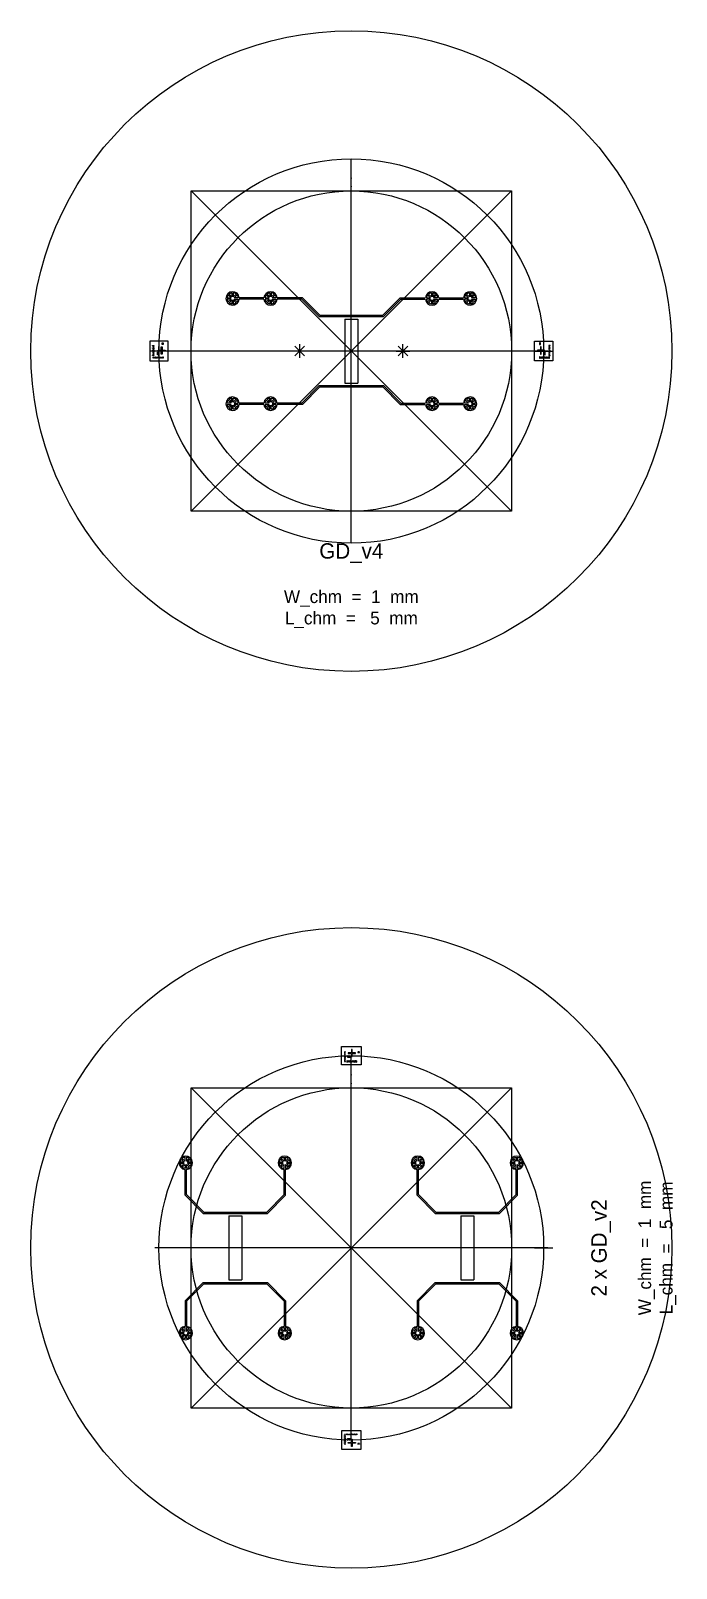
# Model space of a CAD drawing. Header units: millimetres. Extents: x 152971 to 413305, y 107628 to 297981.
# Drawn here: x 362967 to 413305, y 107628 to 227628 of the extents above; entities that cross this region are included whole.
import ezdxf

# ---------------------------------------------------------------- set-up
doc = ezdxf.new("R2010")
doc.units = ezdxf.units.MM
doc.layers.add('CLEAR', color=140, linetype='Continuous')
doc.layers.add('MASK', color=20, linetype='Continuous')
doc.styles.get("Standard").update_dxf_attribs({"font": 'Arial.ttf'})

msp = doc.modelspace()

# ---------------------------------------------------------------- linework, layer by layer
for p, q in [((387967, 187628), (387967, 217628)), ((375467, 215128), (400467, 190128)), ((400467, 215128), (375467, 190128)), ((372967, 203390), (372967, 201865)), ((384313, 202999), (383570, 202257)), ((384312, 202256), (383571, 203000)), ((383942, 202103), (383942, 203153)), ((391620, 202999), (392363, 202257)), ((391621, 202256), (392362, 203000)), ((391992, 202103), (391992, 203153)), ((402967, 203390), (402967, 201865)), ((373682, 202628), (372251, 202628)), ((403297, 202628), (372636, 202628)), ((403297, 202628), (372636, 202628)), ((384467, 202628), (383417, 202628)), ((384063, 202678), (383821, 202678)), ((384062, 202578), (383821, 202578)), ((383892, 202507), (383892, 202749)), ((383942, 202557), (383941, 202557)), ((383942, 202557), (383941, 202557)), ((383942, 202699), (383942, 202698)), ((383942, 202699), (383942, 202699)), ((383992, 202507), (383992, 202748)), ((384012, 202628), (384012, 202628)), ((384012, 202628), (384012, 202628)), ((391467, 202628), (392517, 202628)), ((391871, 202678), (392112, 202678)), ((391871, 202578), (392113, 202578)), ((391921, 202628), (391921, 202628)), ((391921, 202628), (391921, 202628)), ((391942, 202507), (391942, 202748)), ((391991, 202699), (391992, 202698)), ((391991, 202699), (391992, 202699)), ((391992, 202557), (391992, 202557)), ((391992, 202557), (391992, 202557)), ((392042, 202507), (392042, 202749)), ((402251, 202628), (403682, 202628)), ((387967, 117628), (387967, 147628)), ((375467, 145128), (400467, 120128)), ((400467, 145128), (375467, 120128)), ((402967, 133390), (402967, 131865)), ((403297, 132628), (372636, 132628)), ((403297, 132628), (372636, 132628)), ((402251, 132628), (403682, 132628))]:
    msp.add_line(p, q)
for points in [[(375467, 215128), (400467, 215128), (400467, 190128), (375467, 190128)], [(375467, 145128), (400467, 145128), (400467, 120128), (375467, 120128)]]:
    msp.add_lwpolyline(points, close=True)
for centre, radius in [((387967, 202628), 25000), ((387967, 202628), 15000), ((387967, 202628), 12500), ((387967, 132628), 25000), ((387967, 132628), 15000), ((387967, 132628), 12500)]:
    msp.add_circle(centre, radius)
for p in [(387967, 216128), (387967, 216128), (387967, 215466), (402636, 202628), (387967, 146128), (387967, 146128), (387967, 145466), (402636, 132628)]:
    msp.add_point(p)
at = {"layer": 'CLEAR'}
for p, q in [((381150, 206787), (379230, 206787)), ((381150, 206687), (379230, 206687)), ((384156, 206787), (382195, 206787)), ((384114, 206687), (382195, 206687)), ((385467, 205328), (384114, 206687)), ((385508, 205428), (384156, 206787)), ((390425, 205428), (391777, 206787)), ((390467, 205328), (391819, 206687)), ((391777, 206787), (393738, 206787)), ((391819, 206687), (393738, 206687)), ((394784, 206787), (396703, 206787)), ((394784, 206687), (396703, 206687)), ((385467, 205328), (390467, 205328)), ((385508, 205428), (390425, 205428)), ((387467, 205128), (387467, 200128)), ((387467, 205128), (388467, 205128)), ((388467, 205128), (388467, 200128)), ((372251, 203390), (372251, 201865)), ((373682, 203390), (372251, 203390)), ((373682, 201865), (373682, 203390)), ((402251, 203390), (403682, 203390)), ((402251, 201865), (402251, 203390)), ((403682, 203390), (403682, 201865)), ((372251, 201865), (373682, 201865)), ((403682, 201865), (402251, 201865)), ((385467, 199928), (384114, 198569)), ((385508, 199828), (384156, 198469)), ((385467, 199928), (390467, 199928)), ((385508, 199828), (390425, 199828)), ((387467, 200128), (388467, 200128)), ((390425, 199828), (391777, 198469)), ((390467, 199928), (391819, 198569)), ((381150, 198569), (379230, 198569)), ((381150, 198469), (379230, 198469)), ((384114, 198569), (382195, 198569)), ((384156, 198469), (382195, 198469)), ((391777, 198469), (393738, 198469)), ((391819, 198569), (393738, 198569)), ((394784, 198569), (396703, 198569)), ((394784, 198469), (396703, 198469)), ((387204, 146912), (387204, 148343)), ((387204, 148343), (388729, 148343)), ((388729, 148343), (388729, 146912)), ((388729, 146912), (387204, 146912)), ((375006, 136745), (375006, 138748)), ((375106, 136787), (375106, 138748)), ((382727, 136787), (382727, 138748)), ((382827, 136745), (382827, 138748)), ((393106, 136745), (393106, 138748)), ((393206, 136787), (393206, 138748)), ((400827, 136787), (400827, 138748)), ((400927, 136745), (400927, 138748)), ((376417, 135328), (375006, 136745)), ((376458, 135428), (375106, 136787)), ((381375, 135428), (382727, 136787)), ((381417, 135328), (382827, 136745)), ((394517, 135328), (393106, 136745)), ((394558, 135428), (393206, 136787)), ((399475, 135428), (400827, 136787)), ((399517, 135328), (400927, 136745)), ((376417, 135328), (381417, 135328)), ((376458, 135428), (381375, 135428)), ((378417, 135128), (378417, 130128)), ((378417, 135128), (379417, 135128)), ((379417, 135128), (379417, 130128)), ((394517, 135328), (399517, 135328)), ((394558, 135428), (399475, 135428)), ((396517, 135128), (396517, 130128)), ((396517, 135128), (397517, 135128)), ((397517, 135128), (397517, 130128)), ((376417, 129928), (375006, 128510)), ((376458, 129828), (375106, 128469)), ((376417, 129928), (381417, 129928)), ((376458, 129828), (381375, 129828)), ((378417, 130128), (379417, 130128)), ((381375, 129828), (382727, 128469)), ((381417, 129928), (382827, 128510)), ((394517, 129928), (393106, 128510)), ((394558, 129828), (393206, 128469)), ((394517, 129928), (399517, 129928)), ((394558, 129828), (399475, 129828)), ((396517, 130128), (397517, 130128)), ((399475, 129828), (400827, 128469)), ((399517, 129928), (400927, 128510)), ((375006, 128510), (375006, 126508)), ((375106, 128469), (375106, 126508)), ((382727, 128469), (382727, 126508)), ((382827, 128510), (382827, 126508)), ((393106, 128510), (393106, 126508)), ((393206, 128469), (393206, 126508)), ((400827, 128469), (400827, 126508)), ((400927, 128510), (400927, 126508)), ((388729, 118343), (387204, 118343)), ((387204, 118343), (387204, 116912)), ((388729, 116912), (388729, 118343)), ((387204, 116912), (388729, 116912))]:
    msp.add_line(p, q, dxfattribs=at)
for centre, start, end in [((378707, 206737), 5.46502, 354.53498), ((381672, 206737), 5.46502, 174.53498), ((381672, 206737), 185.46502, 354.53498), ((394261, 206737), 5.46502, 174.53498), ((394261, 206737), 185.46502, 354.53498), ((397226, 206737), 185.46502, 174.53498), ((378707, 198519), 5.46502, 354.53498), ((381672, 198519), 5.46502, 174.53498), ((381672, 198519), 185.46502, 354.53498), ((394261, 198519), 5.46502, 174.53498), ((394261, 198519), 185.46502, 354.53498), ((397226, 198519), 185.46502, 174.53498), ((375056, 139270), 275.46502, 264.53498), ((382777, 139270), 275.46502, 264.53498), ((393156, 139270), 275.46502, 264.53498), ((400877, 139270), 275.46502, 264.53498), ((375056, 125985), 95.46502, 84.53498), ((382777, 125985), 95.46502, 84.53498), ((393156, 125985), 95.46502, 84.53498), ((400877, 125985), 95.46502, 84.53498)]:
    msp.add_arc(centre, 525, start, end, dxfattribs=at)
at = {"layer": 'MASK'}
for p, q in [((372470, 203039), (372470, 203054)), ((372470, 203054), (372564, 203054)), ((372564, 203039), (372470, 203039)), ((372470, 202852), (372470, 202867)), ((372470, 202867), (372564, 202867)), ((372564, 202852), (372470, 202852)), ((372501, 203002), (372501, 203017)), ((372501, 203017), (372564, 203017)), ((372564, 203002), (372501, 203002)), ((372501, 202964), (372501, 202979)), ((372501, 202979), (372564, 202979)), ((372564, 202964), (372501, 202964)), ((372501, 202927), (372501, 202942)), ((372501, 202942), (372564, 202942)), ((372564, 202927), (372501, 202927)), ((372501, 202889), (372501, 202904)), ((372501, 202904), (372564, 202904)), ((372564, 202889), (372501, 202889)), ((372501, 202814), (372501, 202829)), ((372501, 202829), (372564, 202829)), ((372564, 202814), (372501, 202814)), ((372564, 203054), (372564, 203039)), ((372564, 203017), (372564, 203002)), ((372564, 202979), (372564, 202964)), ((372564, 202942), (372564, 202927)), ((372564, 202904), (372564, 202889)), ((372564, 202867), (372564, 202852)), ((372564, 202829), (372564, 202814)), ((373149, 202699), (373149, 202949)), ((373149, 202949), (373204, 202949)), ((373204, 202949), (373204, 202699)), ((373222, 203140), (373222, 203265)), ((373222, 203265), (373237, 203265)), ((373237, 203140), (373222, 203140)), ((373237, 203265), (373237, 203140)), ((373269, 203140), (373269, 203265)), ((373269, 203265), (373284, 203265)), ((373284, 203140), (373269, 203140)), ((373284, 203265), (373284, 203140)), ((402665, 203265), (402650, 203265)), ((402650, 203265), (402650, 203140)), ((402650, 203140), (402665, 203140)), ((402665, 203140), (402665, 203265)), ((402711, 203265), (402696, 203265)), ((402696, 203265), (402696, 203140)), ((402696, 203140), (402711, 203140)), ((402711, 203140), (402711, 203265)), ((402785, 202949), (402730, 202949)), ((402730, 202949), (402730, 202699)), ((402785, 202699), (402785, 202949)), ((403464, 203054), (403370, 203054)), ((403370, 203054), (403370, 203039)), ((403370, 203039), (403464, 203039)), ((403432, 203017), (403370, 203017)), ((403370, 203017), (403370, 203002)), ((403370, 203002), (403432, 203002)), ((403432, 202979), (403370, 202979)), ((403370, 202979), (403370, 202964)), ((403370, 202964), (403432, 202964)), ((403432, 202942), (403370, 202942)), ((403370, 202942), (403370, 202927)), ((403370, 202927), (403432, 202927)), ((403432, 202904), (403370, 202904)), ((403370, 202904), (403370, 202889)), ((403370, 202889), (403432, 202889)), ((403464, 202867), (403370, 202867)), ((403370, 202867), (403370, 202852)), ((403370, 202852), (403464, 202852)), ((403432, 202829), (403370, 202829)), ((403370, 202829), (403370, 202814)), ((403370, 202814), (403432, 202814)), ((403432, 203002), (403432, 203017)), ((403432, 202964), (403432, 202979)), ((403432, 202927), (403432, 202942)), ((403432, 202889), (403432, 202904)), ((403432, 202814), (403432, 202829)), ((403464, 203039), (403464, 203054)), ((403464, 202852), (403464, 202867)), ((372439, 202664), (372439, 202679)), ((372439, 202679), (372564, 202679)), ((372564, 202664), (372439, 202664)), ((372470, 202477), (372470, 202492)), ((372470, 202492), (372564, 202492)), ((372564, 202477), (372470, 202477)), ((372470, 202289), (372470, 202304)), ((372470, 202304), (372564, 202304)), ((372564, 202289), (372470, 202289)), ((372501, 202777), (372501, 202792)), ((372501, 202792), (372564, 202792)), ((372564, 202777), (372501, 202777)), ((372501, 202739), (372501, 202754)), ((372501, 202754), (372564, 202754)), ((372564, 202739), (372501, 202739)), ((372501, 202702), (372501, 202717)), ((372501, 202717), (372564, 202717)), ((372564, 202702), (372501, 202702)), ((372501, 202627), (372501, 202642)), ((372501, 202642), (372564, 202642)), ((372564, 202627), (372501, 202627)), ((372501, 202589), (372501, 202604)), ((372501, 202604), (372564, 202604)), ((372564, 202589), (372501, 202589)), ((372501, 202552), (372501, 202567)), ((372501, 202567), (372564, 202567)), ((372564, 202552), (372501, 202552)), ((372501, 202514), (372501, 202529)), ((372501, 202529), (372564, 202529)), ((372564, 202514), (372501, 202514)), ((372501, 202439), (372501, 202454)), ((372501, 202454), (372564, 202454)), ((372564, 202439), (372501, 202439)), ((372501, 202402), (372501, 202417)), ((372501, 202417), (372564, 202417)), ((372564, 202402), (372501, 202402)), ((372501, 202364), (372501, 202379)), ((372501, 202379), (372564, 202379)), ((372564, 202364), (372501, 202364)), ((372501, 202327), (372501, 202342)), ((372501, 202342), (372564, 202342)), ((372564, 202327), (372501, 202327)), ((372520, 202084), (372520, 202178)), ((372520, 202178), (372535, 202178)), ((372535, 202084), (372520, 202084)), ((372535, 202178), (372535, 202084)), ((372557, 202084), (372557, 202147)), ((372557, 202147), (372572, 202147)), ((372572, 202084), (372557, 202084)), ((372564, 202792), (372564, 202777)), ((372564, 202754), (372564, 202739)), ((372564, 202717), (372564, 202702)), ((372564, 202679), (372564, 202664)), ((372564, 202642), (372564, 202627)), ((372564, 202604), (372564, 202589)), ((372564, 202567), (372564, 202552)), ((372564, 202529), (372564, 202514)), ((372564, 202492), (372564, 202477)), ((372564, 202454), (372564, 202439)), ((372564, 202417), (372564, 202402)), ((372564, 202379), (372564, 202364)), ((372564, 202342), (372564, 202327)), ((372564, 202304), (372564, 202289)), ((372572, 202147), (372572, 202084)), ((372595, 202084), (372595, 202147)), ((372595, 202147), (372610, 202147)), ((372610, 202084), (372595, 202084)), ((372610, 202147), (372610, 202084)), ((372632, 202084), (372632, 202147)), ((372632, 202147), (372647, 202147)), ((372647, 202084), (372632, 202084)), ((372647, 202147), (372647, 202084)), ((372670, 202084), (372670, 202147)), ((372670, 202147), (372685, 202147)), ((372685, 202084), (372670, 202084)), ((372685, 202147), (372685, 202084)), ((372707, 202084), (372707, 202178)), ((372707, 202178), (372722, 202178)), ((372722, 202084), (372707, 202084)), ((372722, 202178), (372722, 202084)), ((372745, 202084), (372745, 202147)), ((372745, 202147), (372760, 202147)), ((372760, 202084), (372745, 202084)), ((372760, 202147), (372760, 202084)), ((372782, 202084), (372782, 202147)), ((372782, 202147), (372797, 202147)), ((372797, 202084), (372782, 202084)), ((372797, 202147), (372797, 202084)), ((372820, 202084), (372820, 202147)), ((372820, 202147), (372835, 202147)), ((372835, 202084), (372820, 202084)), ((372835, 202147), (372835, 202084)), ((372847, 202530), (372872, 202530)), ((372847, 202343), (372847, 202530)), ((372872, 202343), (372847, 202343)), ((372857, 202084), (372857, 202147)), ((372857, 202147), (372872, 202147)), ((372872, 202084), (372857, 202084)), ((372872, 202454), (372961, 202543)), ((372872, 202530), (372872, 202454)), ((372872, 202419), (372872, 202343)), ((372872, 202419), (372961, 202330)), ((372872, 202147), (372872, 202084)), ((372890, 202436), (372978, 202525)), ((372890, 202436), (372978, 202348)), ((372895, 202084), (372895, 202209)), ((372895, 202209), (372910, 202209)), ((372910, 202084), (372895, 202084)), ((372899, 202699), (373149, 202699)), ((372899, 202644), (372899, 202699)), ((373149, 202644), (372899, 202644)), ((372910, 202209), (372910, 202084)), ((372932, 202084), (372932, 202147)), ((372932, 202147), (372947, 202147)), ((372947, 202084), (372932, 202084)), ((372947, 202147), (372947, 202084)), ((372961, 202543), (372978, 202525)), ((372961, 202330), (372978, 202348)), ((372970, 202084), (372970, 202147)), ((372970, 202147), (372985, 202147)), ((372985, 202084), (372970, 202084)), ((372985, 202147), (372985, 202084)), ((373007, 202084), (373007, 202147)), ((373007, 202147), (373022, 202147)), ((373022, 202084), (373007, 202084)), ((373022, 202147), (373022, 202084)), ((373045, 202084), (373045, 202147)), ((373045, 202147), (373060, 202147)), ((373060, 202084), (373045, 202084)), ((373060, 202147), (373060, 202084)), ((373082, 202084), (373082, 202178)), ((373082, 202178), (373097, 202178)), ((373097, 202084), (373082, 202084)), ((373097, 202178), (373097, 202084)), ((373120, 202084), (373120, 202147)), ((373120, 202147), (373135, 202147)), ((373135, 202084), (373120, 202084)), ((373135, 202147), (373135, 202084)), ((373149, 202394), (373149, 202644)), ((373204, 202394), (373149, 202394)), ((373157, 202084), (373157, 202147)), ((373157, 202147), (373172, 202147)), ((373172, 202084), (373157, 202084)), ((373172, 202147), (373172, 202084)), ((373195, 202084), (373195, 202147)), ((373195, 202147), (373210, 202147)), ((373210, 202084), (373195, 202084)), ((373204, 202699), (373454, 202699)), ((373454, 202644), (373204, 202644)), ((373204, 202644), (373204, 202394)), ((373210, 202147), (373210, 202084)), ((373232, 202084), (373232, 202147)), ((373232, 202147), (373247, 202147)), ((373247, 202084), (373232, 202084)), ((373247, 202147), (373247, 202084)), ((373270, 202084), (373270, 202178)), ((373270, 202178), (373285, 202178)), ((373285, 202084), (373270, 202084)), ((373285, 202178), (373285, 202084)), ((373454, 202699), (373454, 202644)), ((402730, 202699), (402480, 202699)), ((402480, 202699), (402480, 202644)), ((402480, 202644), (402730, 202644)), ((402664, 202178), (402649, 202178)), ((402649, 202178), (402649, 202084)), ((402649, 202084), (402664, 202084)), ((402664, 202084), (402664, 202178)), ((402701, 202147), (402686, 202147)), ((402686, 202147), (402686, 202084)), ((402686, 202084), (402701, 202084)), ((402701, 202084), (402701, 202147)), ((402739, 202147), (402724, 202147)), ((402724, 202147), (402724, 202084)), ((402724, 202084), (402739, 202084)), ((402730, 202644), (402730, 202394)), ((402730, 202394), (402785, 202394)), ((402739, 202084), (402739, 202147)), ((402776, 202147), (402761, 202147)), ((402761, 202147), (402761, 202084)), ((402761, 202084), (402776, 202084)), ((402776, 202084), (402776, 202147)), ((403035, 202699), (402785, 202699)), ((402785, 202394), (402785, 202644)), ((402785, 202644), (403035, 202644)), ((402814, 202147), (402799, 202147)), ((402799, 202147), (402799, 202084)), ((402799, 202084), (402814, 202084)), ((402814, 202084), (402814, 202147)), ((402851, 202178), (402836, 202178)), ((402836, 202178), (402836, 202084)), ((402836, 202084), (402851, 202084)), ((402851, 202084), (402851, 202178)), ((402889, 202147), (402874, 202147)), ((402874, 202147), (402874, 202084)), ((402874, 202084), (402889, 202084)), ((402889, 202084), (402889, 202147)), ((402926, 202147), (402911, 202147)), ((402911, 202147), (402911, 202084)), ((402911, 202084), (402926, 202084)), ((402926, 202084), (402926, 202147)), ((402964, 202147), (402949, 202147)), ((402949, 202147), (402949, 202084)), ((402949, 202084), (402964, 202084)), ((402973, 202543), (402955, 202525)), ((403044, 202436), (402955, 202525)), ((403044, 202436), (402955, 202348)), ((402973, 202330), (402955, 202348)), ((402964, 202084), (402964, 202147)), ((403061, 202454), (402973, 202543)), ((403061, 202419), (402973, 202330)), ((403001, 202147), (402986, 202147)), ((402986, 202147), (402986, 202084)), ((402986, 202084), (403001, 202084)), ((403001, 202084), (403001, 202147)), ((403039, 202209), (403024, 202209)), ((403024, 202209), (403024, 202084)), ((403024, 202084), (403039, 202084)), ((403035, 202644), (403035, 202699)), ((403039, 202084), (403039, 202209)), ((403086, 202530), (403061, 202530)), ((403061, 202530), (403061, 202454)), ((403061, 202419), (403061, 202343)), ((403061, 202343), (403086, 202343)), ((403076, 202147), (403061, 202147)), ((403061, 202147), (403061, 202084)), ((403061, 202084), (403076, 202084)), ((403076, 202084), (403076, 202147)), ((403086, 202343), (403086, 202530)), ((403114, 202147), (403099, 202147)), ((403099, 202147), (403099, 202084)), ((403099, 202084), (403114, 202084)), ((403114, 202084), (403114, 202147)), ((403151, 202147), (403136, 202147)), ((403136, 202147), (403136, 202084)), ((403136, 202084), (403151, 202084)), ((403151, 202084), (403151, 202147)), ((403189, 202147), (403174, 202147)), ((403174, 202147), (403174, 202084)), ((403174, 202084), (403189, 202084)), ((403189, 202084), (403189, 202147)), ((403226, 202178), (403211, 202178)), ((403211, 202178), (403211, 202084)), ((403211, 202084), (403226, 202084)), ((403226, 202084), (403226, 202178)), ((403264, 202147), (403249, 202147)), ((403249, 202147), (403249, 202084)), ((403249, 202084), (403264, 202084)), ((403264, 202084), (403264, 202147)), ((403301, 202147), (403286, 202147)), ((403286, 202147), (403286, 202084)), ((403286, 202084), (403301, 202084)), ((403301, 202084), (403301, 202147)), ((403339, 202147), (403324, 202147)), ((403324, 202147), (403324, 202084)), ((403324, 202084), (403339, 202084)), ((403339, 202084), (403339, 202147)), ((403376, 202147), (403361, 202147)), ((403361, 202147), (403361, 202084)), ((403361, 202084), (403376, 202084)), ((403432, 202792), (403370, 202792)), ((403370, 202792), (403370, 202777)), ((403370, 202777), (403432, 202777)), ((403432, 202754), (403370, 202754)), ((403370, 202754), (403370, 202739)), ((403370, 202739), (403432, 202739)), ((403432, 202717), (403370, 202717)), ((403370, 202717), (403370, 202702)), ((403370, 202702), (403432, 202702)), ((403495, 202679), (403370, 202679)), ((403370, 202679), (403370, 202664)), ((403370, 202664), (403495, 202664)), ((403432, 202642), (403370, 202642)), ((403370, 202642), (403370, 202627)), ((403370, 202627), (403432, 202627)), ((403432, 202604), (403370, 202604)), ((403370, 202604), (403370, 202589)), ((403370, 202589), (403432, 202589)), ((403432, 202567), (403370, 202567)), ((403370, 202567), (403370, 202552)), ((403370, 202552), (403432, 202552)), ((403432, 202529), (403370, 202529)), ((403370, 202529), (403370, 202514)), ((403370, 202514), (403432, 202514)), ((403464, 202492), (403370, 202492)), ((403370, 202492), (403370, 202477)), ((403370, 202477), (403464, 202477)), ((403432, 202454), (403370, 202454)), ((403370, 202454), (403370, 202439)), ((403370, 202439), (403432, 202439)), ((403432, 202417), (403370, 202417)), ((403370, 202417), (403370, 202402)), ((403370, 202402), (403432, 202402)), ((403432, 202379), (403370, 202379)), ((403370, 202379), (403370, 202364)), ((403370, 202364), (403432, 202364)), ((403432, 202342), (403370, 202342)), ((403370, 202342), (403370, 202327)), ((403370, 202327), (403432, 202327)), ((403464, 202304), (403370, 202304)), ((403370, 202304), (403370, 202289)), ((403370, 202289), (403464, 202289)), ((403376, 202084), (403376, 202147)), ((403414, 202178), (403399, 202178)), ((403399, 202178), (403399, 202084)), ((403399, 202084), (403414, 202084)), ((403414, 202084), (403414, 202178)), ((403432, 202777), (403432, 202792)), ((403432, 202739), (403432, 202754)), ((403432, 202702), (403432, 202717)), ((403432, 202627), (403432, 202642)), ((403432, 202589), (403432, 202604)), ((403432, 202552), (403432, 202567)), ((403432, 202514), (403432, 202529)), ((403432, 202439), (403432, 202454)), ((403432, 202402), (403432, 202417)), ((403432, 202364), (403432, 202379)), ((403432, 202327), (403432, 202342)), ((403464, 202477), (403464, 202492)), ((403464, 202289), (403464, 202304)), ((403495, 202664), (403495, 202679)), ((387517, 147946), (387423, 147946)), ((387423, 147946), (387423, 147931)), ((387423, 147931), (387517, 147931)), ((387485, 147908), (387423, 147908)), ((387423, 147908), (387423, 147893)), ((387423, 147893), (387485, 147893)), ((387485, 147871), (387423, 147871)), ((387423, 147871), (387423, 147856)), ((387423, 147856), (387485, 147856)), ((387485, 147833), (387423, 147833)), ((387423, 147833), (387423, 147818)), ((387423, 147818), (387485, 147818)), ((387485, 147796), (387423, 147796)), ((387423, 147796), (387423, 147781)), ((387423, 147781), (387485, 147781)), ((387517, 147758), (387423, 147758)), ((387423, 147758), (387423, 147743)), ((387423, 147743), (387517, 147743)), ((387485, 147721), (387423, 147721)), ((387423, 147721), (387423, 147706)), ((387423, 147706), (387485, 147706)), ((387485, 147683), (387423, 147683)), ((387423, 147683), (387423, 147668)), ((387423, 147668), (387485, 147668)), ((387485, 147646), (387423, 147646)), ((387423, 147646), (387423, 147631)), ((387423, 147631), (387485, 147631)), ((387485, 147608), (387423, 147608)), ((387423, 147608), (387423, 147593)), ((387485, 147893), (387485, 147908)), ((387485, 147856), (387485, 147871)), ((387485, 147818), (387485, 147833)), ((387485, 147781), (387485, 147796)), ((387485, 147706), (387485, 147721)), ((387485, 147668), (387485, 147683)), ((387485, 147631), (387485, 147646)), ((387485, 147593), (387485, 147608)), ((387517, 147931), (387517, 147946)), ((387517, 147743), (387517, 147758)), ((387669, 147622), (387687, 147639)), ((387757, 147533), (387669, 147622)), ((387775, 147551), (387687, 147639)), ((387983, 147865), (387733, 147865)), ((387733, 147865), (387733, 147810)), ((387733, 147810), (387983, 147810)), ((387775, 147551), (387864, 147639)), ((387793, 147533), (387881, 147622)), ((387881, 147622), (387864, 147639)), ((388038, 148115), (387983, 148115)), ((387983, 148115), (387983, 147865)), ((387983, 147810), (387983, 147560)), ((388038, 147865), (388038, 148115)), ((388288, 147865), (388038, 147865)), ((388038, 147560), (388038, 147810)), ((388038, 147810), (388288, 147810)), ((388288, 147810), (388288, 147865)), ((388479, 147945), (388479, 147930)), ((388604, 147945), (388479, 147945)), ((388479, 147930), (388604, 147930)), ((388604, 147898), (388479, 147898)), ((388479, 147898), (388479, 147883)), ((388479, 147883), (388604, 147883)), ((388604, 147930), (388604, 147945)), ((388604, 147883), (388604, 147898)), ((387423, 147593), (387485, 147593)), ((387548, 147571), (387423, 147571)), ((387423, 147571), (387423, 147556)), ((387423, 147556), (387548, 147556)), ((387485, 147533), (387423, 147533)), ((387423, 147533), (387423, 147518)), ((387423, 147518), (387485, 147518)), ((387485, 147496), (387423, 147496)), ((387423, 147496), (387423, 147481)), ((387423, 147481), (387485, 147481)), ((387485, 147458), (387423, 147458)), ((387423, 147458), (387423, 147443)), ((387423, 147443), (387485, 147443)), ((387485, 147421), (387423, 147421)), ((387423, 147421), (387423, 147406)), ((387423, 147406), (387485, 147406)), ((387517, 147383), (387423, 147383)), ((387423, 147383), (387423, 147368)), ((387423, 147368), (387517, 147368)), ((387485, 147346), (387423, 147346)), ((387423, 147346), (387423, 147331)), ((387423, 147331), (387485, 147331)), ((387485, 147308), (387423, 147308)), ((387423, 147308), (387423, 147293)), ((387423, 147293), (387485, 147293)), ((387485, 147271), (387423, 147271)), ((387423, 147271), (387423, 147256)), ((387423, 147256), (387485, 147256)), ((387485, 147233), (387423, 147233)), ((387423, 147233), (387423, 147218)), ((387423, 147218), (387485, 147218)), ((387517, 147196), (387423, 147196)), ((387423, 147196), (387423, 147181)), ((387423, 147181), (387517, 147181)), ((387485, 147518), (387485, 147533)), ((387485, 147481), (387485, 147496)), ((387485, 147443), (387485, 147458)), ((387485, 147406), (387485, 147421)), ((387485, 147331), (387485, 147346)), ((387485, 147293), (387485, 147308)), ((387485, 147256), (387485, 147271)), ((387485, 147218), (387485, 147233)), ((387517, 147368), (387517, 147383)), ((387517, 147181), (387517, 147196)), ((387548, 147556), (387548, 147571)), ((387628, 147225), (387628, 147131)), ((387643, 147225), (387628, 147225)), ((387628, 147131), (387643, 147131)), ((387643, 147131), (387643, 147225)), ((387665, 147225), (387665, 147162)), ((387680, 147225), (387665, 147225)), ((387665, 147162), (387680, 147162)), ((387680, 147162), (387680, 147225)), ((387757, 147533), (387681, 147533)), ((387681, 147533), (387681, 147508)), ((387681, 147508), (387869, 147508)), ((387703, 147225), (387703, 147162)), ((387718, 147225), (387703, 147225)), ((387703, 147162), (387718, 147162)), ((387718, 147162), (387718, 147225)), ((387740, 147225), (387740, 147162)), ((387755, 147225), (387740, 147225)), ((387740, 147162), (387755, 147162)), ((387755, 147162), (387755, 147225)), ((387778, 147225), (387778, 147162)), ((387793, 147225), (387778, 147225)), ((387778, 147162), (387793, 147162)), ((387869, 147533), (387793, 147533)), ((387793, 147162), (387793, 147225)), ((387815, 147225), (387815, 147131)), ((387830, 147225), (387815, 147225)), ((387815, 147131), (387830, 147131)), ((387830, 147131), (387830, 147225)), ((387853, 147225), (387853, 147162)), ((387868, 147225), (387853, 147225)), ((387853, 147162), (387868, 147162)), ((387868, 147162), (387868, 147225)), ((387869, 147508), (387869, 147533)), ((387890, 147225), (387890, 147162)), ((387905, 147225), (387890, 147225)), ((387890, 147162), (387905, 147162)), ((387905, 147162), (387905, 147225)), ((387928, 147225), (387928, 147162)), ((387943, 147225), (387928, 147225)), ((387928, 147162), (387943, 147162)), ((387943, 147162), (387943, 147225)), ((387965, 147225), (387965, 147162)), ((387980, 147225), (387965, 147225)), ((387965, 147162), (387980, 147162)), ((387980, 147162), (387980, 147225)), ((387983, 147560), (388038, 147560)), ((388003, 147225), (388003, 147100)), ((388018, 147225), (388003, 147225)), ((388003, 147100), (388018, 147100)), ((388018, 147100), (388018, 147225)), ((388040, 147225), (388040, 147162)), ((388055, 147225), (388040, 147225)), ((388040, 147162), (388055, 147162)), ((388055, 147162), (388055, 147225)), ((388078, 147225), (388078, 147162)), ((388093, 147225), (388078, 147225)), ((388078, 147162), (388093, 147162)), ((388093, 147162), (388093, 147225)), ((388115, 147225), (388115, 147162)), ((388130, 147225), (388115, 147225)), ((388115, 147162), (388130, 147162)), ((388130, 147162), (388130, 147225)), ((388153, 147225), (388153, 147162)), ((388168, 147225), (388153, 147225)), ((388153, 147162), (388168, 147162)), ((388168, 147162), (388168, 147225)), ((388190, 147225), (388190, 147131)), ((388205, 147225), (388190, 147225)), ((388190, 147131), (388205, 147131)), ((388205, 147131), (388205, 147225)), ((388228, 147225), (388228, 147162)), ((388243, 147225), (388228, 147225)), ((388228, 147162), (388243, 147162)), ((388243, 147162), (388243, 147225)), ((388265, 147225), (388265, 147162)), ((388280, 147225), (388265, 147225)), ((388265, 147162), (388280, 147162)), ((388280, 147162), (388280, 147225)), ((388303, 147225), (388303, 147162)), ((388318, 147225), (388303, 147225)), ((388303, 147162), (388318, 147162)), ((388318, 147162), (388318, 147225)), ((388340, 147225), (388340, 147162)), ((388355, 147225), (388340, 147225)), ((388340, 147162), (388355, 147162)), ((388355, 147162), (388355, 147225)), ((388378, 147225), (388378, 147131)), ((388393, 147225), (388378, 147225)), ((388378, 147131), (388393, 147131)), ((388393, 147131), (388393, 147225)), ((387423, 118075), (387517, 118075)), ((387423, 118060), (387423, 118075)), ((387517, 118060), (387423, 118060)), ((387423, 118037), (387485, 118037)), ((387423, 118022), (387423, 118037)), ((387485, 118022), (387423, 118022)), ((387423, 118000), (387485, 118000)), ((387423, 117985), (387423, 118000)), ((387485, 117985), (387423, 117985)), ((387423, 117962), (387485, 117962)), ((387423, 117947), (387423, 117962)), ((387485, 117947), (387423, 117947)), ((387423, 117925), (387485, 117925)), ((387423, 117910), (387423, 117925)), ((387485, 117910), (387423, 117910)), ((387423, 117887), (387517, 117887)), ((387423, 117872), (387423, 117887)), ((387517, 117872), (387423, 117872)), ((387423, 117850), (387485, 117850)), ((387423, 117835), (387423, 117850)), ((387485, 117835), (387423, 117835)), ((387423, 117812), (387485, 117812)), ((387423, 117797), (387423, 117812)), ((387485, 117797), (387423, 117797)), ((387423, 117775), (387485, 117775)), ((387423, 117760), (387423, 117775)), ((387485, 117760), (387423, 117760)), ((387423, 117737), (387485, 117737)), ((387423, 117722), (387423, 117737)), ((387485, 117722), (387423, 117722)), ((387423, 117700), (387548, 117700)), ((387423, 117685), (387423, 117700)), ((387548, 117685), (387423, 117685)), ((387423, 117662), (387485, 117662)), ((387423, 117647), (387423, 117662)), ((387485, 117647), (387423, 117647)), ((387423, 117625), (387485, 117625)), ((387423, 117610), (387423, 117625)), ((387485, 117610), (387423, 117610)), ((387485, 118037), (387485, 118022)), ((387485, 118000), (387485, 117985)), ((387485, 117962), (387485, 117947)), ((387485, 117925), (387485, 117910)), ((387485, 117850), (387485, 117835)), ((387485, 117812), (387485, 117797)), ((387485, 117775), (387485, 117760)), ((387485, 117737), (387485, 117722)), ((387485, 117662), (387485, 117647)), ((387485, 117625), (387485, 117610)), ((387517, 118075), (387517, 118060)), ((387517, 117887), (387517, 117872)), ((387548, 117700), (387548, 117685)), ((387628, 118031), (387628, 118125)), ((387628, 118125), (387643, 118125)), ((387643, 118031), (387628, 118031)), ((387643, 118125), (387643, 118031)), ((387665, 118031), (387665, 118093)), ((387665, 118093), (387680, 118093)), ((387680, 118031), (387665, 118031)), ((387757, 117722), (387669, 117634)), ((387669, 117634), (387687, 117616)), ((387680, 118093), (387680, 118031)), ((387681, 117722), (387681, 117747)), ((387681, 117747), (387869, 117747)), ((387757, 117722), (387681, 117722)), ((387775, 117705), (387687, 117616)), ((387703, 118031), (387703, 118093)), ((387703, 118093), (387718, 118093)), ((387718, 118031), (387703, 118031)), ((387718, 118093), (387718, 118031)), ((387740, 118031), (387740, 118093)), ((387740, 118093), (387755, 118093)), ((387755, 118031), (387740, 118031)), ((387755, 118093), (387755, 118031)), ((387775, 117705), (387864, 117616)), ((387778, 118031), (387778, 118093)), ((387778, 118093), (387793, 118093)), ((387793, 118031), (387778, 118031)), ((387793, 118093), (387793, 118031)), ((387869, 117722), (387793, 117722)), ((387793, 117722), (387881, 117634)), ((387815, 118031), (387815, 118125)), ((387815, 118125), (387830, 118125)), ((387830, 118031), (387815, 118031)), ((387830, 118125), (387830, 118031)), ((387853, 118031), (387853, 118093)), ((387853, 118093), (387868, 118093)), ((387868, 118031), (387853, 118031)), ((387881, 117634), (387864, 117616)), ((387868, 118093), (387868, 118031)), ((387869, 117747), (387869, 117722)), ((387890, 118031), (387890, 118093)), ((387890, 118093), (387905, 118093)), ((387905, 118031), (387890, 118031)), ((387905, 118093), (387905, 118031)), ((387928, 118031), (387928, 118093)), ((387928, 118093), (387943, 118093)), ((387943, 118031), (387928, 118031)), ((387943, 118093), (387943, 118031)), ((387965, 118031), (387965, 118093)), ((387965, 118093), (387980, 118093)), ((387980, 118031), (387965, 118031)), ((387980, 118093), (387980, 118031)), ((387983, 117446), (387983, 117696)), ((387983, 117696), (388038, 117696)), ((388003, 118031), (388003, 118156)), ((388003, 118156), (388018, 118156)), ((388018, 118031), (388003, 118031)), ((388018, 118156), (388018, 118031)), ((388038, 117696), (388038, 117446)), ((388040, 118031), (388040, 118093)), ((388040, 118093), (388055, 118093)), ((388055, 118031), (388040, 118031)), ((388055, 118093), (388055, 118031)), ((388078, 118031), (388078, 118093)), ((388078, 118093), (388093, 118093)), ((388093, 118031), (388078, 118031)), ((388093, 118093), (388093, 118031)), ((388115, 118031), (388115, 118093)), ((388115, 118093), (388130, 118093)), ((388130, 118031), (388115, 118031)), ((388130, 118093), (388130, 118031)), ((388153, 118031), (388153, 118093)), ((388153, 118093), (388168, 118093)), ((388168, 118031), (388153, 118031)), ((388168, 118093), (388168, 118031)), ((388190, 118031), (388190, 118125)), ((388190, 118125), (388205, 118125)), ((388205, 118031), (388190, 118031)), ((388205, 118125), (388205, 118031)), ((388228, 118031), (388228, 118093)), ((388228, 118093), (388243, 118093)), ((388243, 118031), (388228, 118031)), ((388243, 118093), (388243, 118031)), ((388265, 118031), (388265, 118093)), ((388265, 118093), (388280, 118093)), ((388280, 118031), (388265, 118031)), ((388280, 118093), (388280, 118031)), ((388303, 118031), (388303, 118093)), ((388303, 118093), (388318, 118093)), ((388318, 118031), (388303, 118031)), ((388318, 118093), (388318, 118031)), ((388340, 118031), (388340, 118093)), ((388340, 118093), (388355, 118093)), ((388355, 118031), (388340, 118031)), ((388355, 118093), (388355, 118031)), ((388378, 118031), (388378, 118125)), ((388378, 118125), (388393, 118125)), ((388393, 118031), (388378, 118031)), ((388393, 118125), (388393, 118031)), ((387423, 117587), (387485, 117587)), ((387423, 117572), (387423, 117587)), ((387485, 117572), (387423, 117572)), ((387423, 117550), (387485, 117550)), ((387423, 117535), (387423, 117550)), ((387485, 117535), (387423, 117535)), ((387423, 117512), (387517, 117512)), ((387423, 117497), (387423, 117512)), ((387517, 117497), (387423, 117497)), ((387423, 117475), (387485, 117475)), ((387423, 117460), (387423, 117475)), ((387485, 117460), (387423, 117460)), ((387423, 117437), (387485, 117437)), ((387423, 117422), (387423, 117437)), ((387485, 117422), (387423, 117422)), ((387423, 117400), (387485, 117400)), ((387423, 117385), (387423, 117400)), ((387485, 117385), (387423, 117385)), ((387423, 117362), (387485, 117362)), ((387423, 117347), (387423, 117362)), ((387485, 117347), (387423, 117347)), ((387423, 117325), (387517, 117325)), ((387423, 117310), (387423, 117325)), ((387517, 117310), (387423, 117310)), ((387485, 117587), (387485, 117572)), ((387485, 117550), (387485, 117535)), ((387485, 117475), (387485, 117460)), ((387485, 117437), (387485, 117422)), ((387485, 117400), (387485, 117385)), ((387485, 117362), (387485, 117347)), ((387517, 117512), (387517, 117497)), ((387517, 117325), (387517, 117310)), ((387733, 117391), (387733, 117446)), ((387733, 117446), (387983, 117446)), ((387983, 117391), (387733, 117391)), ((387983, 117141), (387983, 117391)), ((388038, 117141), (387983, 117141)), ((388038, 117446), (388288, 117446)), ((388288, 117391), (388038, 117391)), ((388038, 117391), (388038, 117141)), ((388288, 117446), (388288, 117391)), ((388479, 117372), (388604, 117372)), ((388479, 117357), (388479, 117372)), ((388604, 117357), (388479, 117357)), ((388479, 117311), (388479, 117326)), ((388479, 117326), (388604, 117326)), ((388604, 117311), (388479, 117311)), ((388604, 117372), (388604, 117357)), ((388604, 117326), (388604, 117311))]:
    msp.add_line(p, q, dxfattribs=at)
for points in [[(378363, 207009, 0.1395432), (378271, 206787), (378586, 206787)], [(378587, 206687), (378271, 206687, 0.140481), (378364, 206463)], [(378433, 207080, -0.1408949), (378657, 207173), (378657, 206857)], [(378657, 206616), (378657, 206300, -0.1399569), (378435, 206393)], [(378980, 207081, 0.1399569), (378757, 207173), (378757, 206858)], [(378757, 206616), (378757, 206300, 0.1408949), (378982, 206394)], [(378828, 206787), (379051, 207010, -0.140481), (379144, 206787)], [(378829, 206687), (379144, 206687, -0.1395432), (379052, 206464)], [(381328, 207009, 0.1395432), (381236, 206787), (381551, 206787)], [(381552, 206687), (381236, 206687, 0.140481), (381329, 206463)], [(381398, 207080, -0.1408949), (381622, 207173), (381622, 206857)], [(381622, 206616), (381622, 206300, -0.1399569), (381399, 206393)], [(381945, 207081, 0.1399569), (381722, 207173), (381722, 206858)], [(381722, 206616), (381722, 206300, 0.1408949), (381946, 206394)], [(381793, 206787), (382016, 207010, -0.140481), (382109, 206787)], [(381793, 206687), (382109, 206687, -0.1395432), (382017, 206464)], [(394141, 206787), (393917, 207010, 0.140481), (393825, 206787)], [(394140, 206687), (393825, 206687, 0.1395432), (393916, 206464)], [(394211, 206616), (394211, 206300, -0.1408949), (393987, 206394)], [(393988, 207081, -0.1399569), (394211, 207173), (394211, 206858)], [(394535, 207080, 0.1408949), (394311, 207173), (394311, 206857)], [(394311, 206616), (394311, 206300, 0.1399569), (394534, 206393)], [(394606, 207009, -0.1395432), (394697, 206787), (394382, 206787)], [(394382, 206687), (394697, 206687, -0.140481), (394605, 206463)], [(397105, 206787), (396882, 207010, 0.140481), (396789, 206787)], [(397105, 206687), (396789, 206687, 0.1395432), (396881, 206464)], [(397176, 206616), (397176, 206300, -0.1408949), (396952, 206394)], [(396953, 207081, -0.1399569), (397176, 207173), (397176, 206858)], [(397500, 207080, 0.1408949), (397276, 207173), (397276, 206857)], [(397276, 206616), (397276, 206300, 0.1399569), (397499, 206393)], [(397346, 206687), (397662, 206687, -0.140481), (397569, 206463)], [(397571, 207009, -0.1395432), (397662, 206787), (397347, 206787)], [(378587, 198569), (378271, 198569, -0.140481), (378364, 198792)], [(378363, 198246, -0.1395432), (378271, 198469), (378586, 198469)], [(378433, 198176, 0.1408949), (378657, 198082), (378657, 198399)], [(378657, 198640), (378657, 198955, 0.1399569), (378435, 198863)], [(378757, 198639), (378757, 198955, -0.1408949), (378982, 198862)], [(378980, 198175, -0.1399569), (378757, 198082), (378757, 198398)], [(378828, 198469), (379051, 198245, 0.140481), (379144, 198469)], [(378829, 198569), (379144, 198569, 0.1395432), (379052, 198791)], [(381552, 198569), (381236, 198569, -0.140481), (381329, 198792)], [(381328, 198246, -0.1395432), (381236, 198469), (381551, 198469)], [(381398, 198176, 0.1408949), (381622, 198082), (381622, 198399)], [(381622, 198640), (381622, 198955, 0.1399569), (381399, 198863)], [(381722, 198639), (381722, 198955, -0.1408949), (381946, 198862)], [(381945, 198175, -0.1399569), (381722, 198082), (381722, 198398)], [(381793, 198569), (382109, 198569, 0.1395432), (382017, 198791)], [(381793, 198469), (382016, 198245, 0.140481), (382109, 198469)], [(394140, 198569), (393825, 198569, -0.1395432), (393916, 198791)], [(394141, 198469), (393917, 198245, -0.140481), (393825, 198469)], [(394211, 198639), (394211, 198955, 0.1408949), (393987, 198862)], [(393988, 198175, 0.1399569), (394211, 198082), (394211, 198398)], [(394311, 198640), (394311, 198955, -0.1399569), (394534, 198863)], [(394535, 198176, -0.1408949), (394311, 198082), (394311, 198399)], [(394382, 198569), (394697, 198569, 0.140481), (394605, 198792)], [(394606, 198246, 0.1395432), (394697, 198469), (394382, 198469)], [(397105, 198569), (396789, 198569, -0.1395432), (396881, 198791)], [(397105, 198469), (396882, 198245, -0.140481), (396789, 198469)], [(397176, 198639), (397176, 198955, 0.1408949), (396952, 198862)], [(396953, 198175, 0.1399569), (397176, 198082), (397176, 198398)], [(397276, 198640), (397276, 198955, -0.1399569), (397499, 198863)], [(397500, 198176, -0.1408949), (397276, 198082), (397276, 198399)], [(397346, 198569), (397662, 198569, 0.140481), (397569, 198792)], [(397571, 198246, 0.1395432), (397662, 198469), (397347, 198469)], [(374935, 139320), (374620, 139320, -0.1399569), (374712, 139543)], [(374936, 139220), (374620, 139220, 0.1408949), (374713, 138996)], [(375006, 139391), (375006, 139707, 0.140481), (374782, 139614)], [(375328, 139615, 0.1395432), (375106, 139707), (375106, 139392)], [(375399, 139545, -0.1408949), (375492, 139320), (375176, 139320)], [(375400, 138998, 0.1399569), (375492, 139220), (375177, 139220)], [(382434, 139545, 0.1408949), (382341, 139320), (382657, 139320)], [(382433, 138998, -0.1399569), (382341, 139220), (382656, 139220)], [(382505, 139615, -0.1395432), (382727, 139707), (382727, 139392)], [(382827, 139391), (382827, 139707, -0.140481), (383051, 139614)], [(382898, 139320), (383214, 139320, 0.1399569), (383122, 139543)], [(382898, 139220), (383214, 139220, -0.1408949), (383121, 138996)], [(393035, 139320), (392720, 139320, -0.1399569), (392812, 139543)], [(393036, 139220), (392720, 139220, 0.1408949), (392813, 138996)], [(393106, 139391), (393106, 139707, 0.140481), (392882, 139614)], [(393428, 139615, 0.1395432), (393206, 139707), (393206, 139392)], [(393499, 139545, -0.1408949), (393592, 139320), (393276, 139320)], [(393500, 138998, 0.1399569), (393592, 139220), (393277, 139220)], [(400534, 139545, 0.1408949), (400441, 139320), (400757, 139320)], [(400533, 138998, -0.1399569), (400441, 139220), (400756, 139220)], [(400605, 139615, -0.1395432), (400827, 139707), (400827, 139392)], [(400927, 139391), (400927, 139707, -0.140481), (401151, 139614)], [(400998, 139320), (401314, 139320, 0.1399569), (401222, 139543)], [(400998, 139220), (401314, 139220, -0.1408949), (401221, 138996)], [(375006, 139149), (375006, 138834, -0.1395432), (374784, 138926)], [(375106, 139150), (375329, 138927, -0.140481), (375106, 138834)], [(382727, 139150), (382504, 138927, 0.140481), (382727, 138834)], [(382827, 139149), (382827, 138834, 0.1395432), (383050, 138926)], [(393106, 139149), (393106, 138834, -0.1395432), (392884, 138926)], [(393206, 139150), (393429, 138927, -0.140481), (393206, 138834)], [(400827, 139150), (400604, 138927, 0.140481), (400827, 138834)], [(400927, 139149), (400927, 138834, 0.1395432), (401150, 138926)], [(374936, 126035), (374620, 126035, -0.1408949), (374713, 126259)], [(375006, 126106), (375006, 126421, 0.1395432), (374784, 126330)], [(375106, 126106), (375329, 126329, 0.140481), (375106, 126421)], [(375400, 126258, -0.1399569), (375492, 126035), (375177, 126035)], [(382433, 126258, 0.1399569), (382341, 126035), (382656, 126035)], [(382727, 126106), (382504, 126329, -0.140481), (382727, 126421)], [(382827, 126106), (382827, 126421, -0.1395432), (383050, 126330)], [(382898, 126035), (383214, 126035, 0.1408949), (383121, 126259)], [(393036, 126035), (392720, 126035, -0.1408949), (392813, 126259)], [(393106, 126106), (393106, 126421, 0.1395432), (392884, 126330)], [(393206, 126106), (393429, 126329, 0.140481), (393206, 126421)], [(393500, 126258, -0.1399569), (393592, 126035), (393277, 126035)], [(400533, 126258, 0.1399569), (400441, 126035), (400756, 126035)], [(400827, 126106), (400604, 126329, -0.140481), (400827, 126421)], [(400927, 126106), (400927, 126421, -0.1395432), (401150, 126330)], [(400998, 126035), (401314, 126035, 0.1408949), (401221, 126259)], [(374935, 125935), (374620, 125935, 0.1399569), (374712, 125712)], [(375006, 125865), (375006, 125549, -0.140481), (374782, 125641)], [(375328, 125640, -0.1395432), (375106, 125549), (375106, 125864)], [(375399, 125711, 0.1408949), (375492, 125935), (375176, 125935)], [(382434, 125711, -0.1408949), (382341, 125935), (382657, 125935)], [(382505, 125640, 0.1395432), (382727, 125549), (382727, 125864)], [(382827, 125865), (382827, 125549, 0.140481), (383051, 125641)], [(382898, 125935), (383214, 125935, -0.1399569), (383122, 125712)], [(393035, 125935), (392720, 125935, 0.1399569), (392812, 125712)], [(393106, 125865), (393106, 125549, -0.140481), (392882, 125641)], [(393428, 125640, -0.1395432), (393206, 125549), (393206, 125864)], [(393499, 125711, 0.1408949), (393592, 125935), (393276, 125935)], [(400534, 125711, -0.1408949), (400441, 125935), (400757, 125935)], [(400605, 125640, 0.1395432), (400827, 125549), (400827, 125864)], [(400927, 125865), (400927, 125549, 0.140481), (401151, 125641)], [(400998, 125935), (401314, 125935, -0.1399569), (401222, 125712)]]:
    msp.add_lwpolyline(points, format="xyb", close=True, dxfattribs=at)

# ---------------------------------------------------------------- texts
at = {"layer": 'CLEAR', "insert": (387967, 187628), "char_height": 1000, "attachment_point": 2}
msp.add_mtext_dynamic_manual_height_columns('{\\fCentury Gothic|b0|i0|c0|p34;\\H1.2x;GD_v4\\H0.83333x;\\P\\PW_chm  =  1  mm\\PL_chm  =   5  mm}', width=21022.3, gutter_width=12.5, heights=[11716], dxfattribs=at)
at = {"layer": 'CLEAR', "insert": (406682, 132628), "char_height": 1000, "attachment_point": 2, "rotation": 90}
msp.add_mtext_dynamic_manual_height_columns('{\\fCentury Gothic|b0|i0|c0|p34;\\H1.2x;2 x GD_v2\\H0.83333x;\\P\\PW_chm  =  1  mm\\PL_chm  =   5  mm}', width=21022.3, gutter_width=12.5, heights=[11716], dxfattribs=at)

doc.saveas('drawing.dxf')
